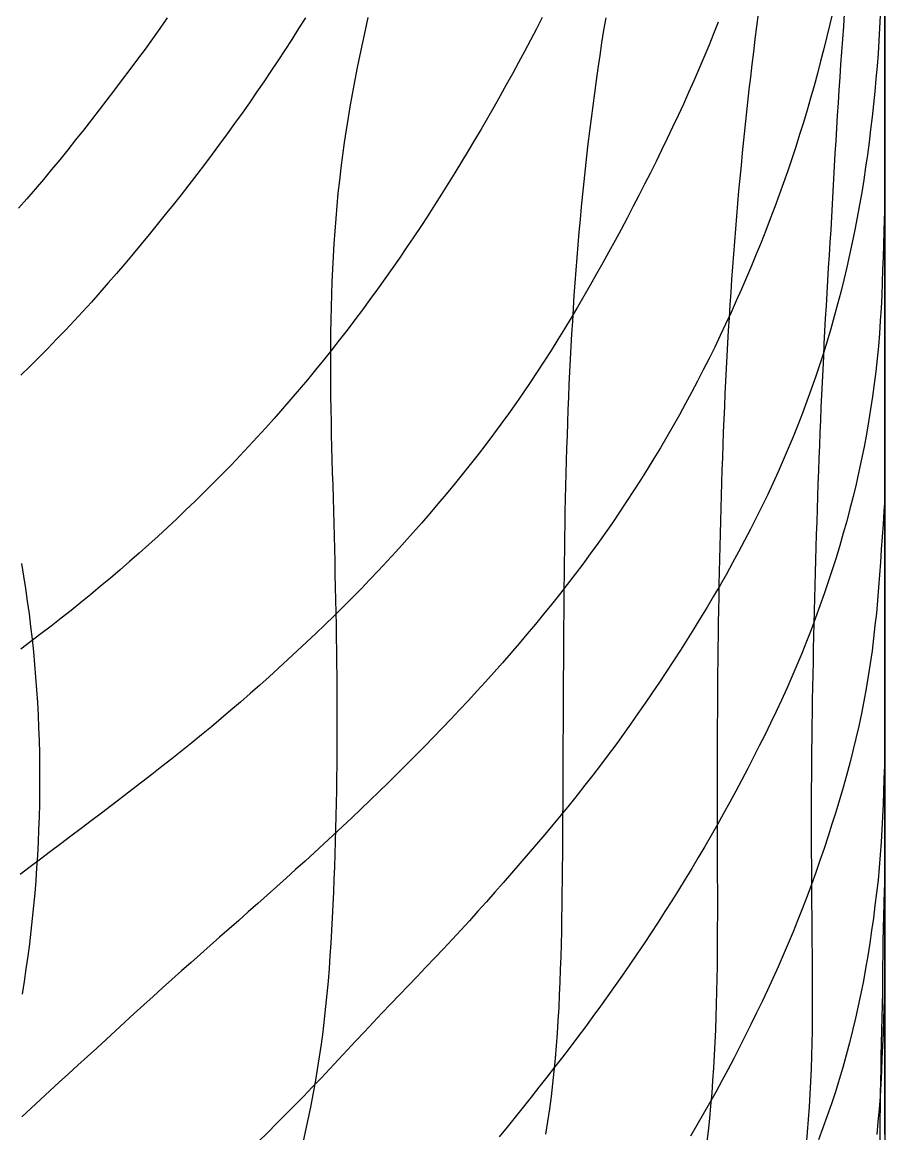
# Model space of a CAD drawing. Extents: x -15.9 to 15.9, y 0 to 26.7.
# Drawn here: x 9.14 to 15.92, y 4.59 to 13.33 of the extents above; entities that cross this region are included whole.
import ezdxf

# ---------------------------------------------------------------- set-up
doc = ezdxf.new("R2010")
doc.units = 0
doc.header["$MEASUREMENT"] = 0
doc.layers.add('Stations', color=7, linetype='Continuous')

msp = doc.modelspace()

# ---------------------------------------------------------------- linework, layer by layer
at = {"layer": 'Stations', "color": 135}
for points in [[(15.51117, 13.40879), (15.4884, 13.31142), (15.46507, 13.21417), (15.44108, 13.1171), (15.41637, 13.02019), (15.39093, 12.92348), (15.36472, 12.82699), (15.33764, 12.73052), (15.3098, 12.63449), (15.2811, 12.53872), (15.25152, 12.44322), (15.22105, 12.34799), (15.18972, 12.25304), (15.15756, 12.15837), (15.1246, 12.06396), (15.09087, 11.96983), (15.05636, 11.87598), (15.02109, 11.78241), (14.98508, 11.68913), (14.94832, 11.59613), (14.91081, 11.50343), (14.87257, 11.41103), (14.83358, 11.31895), (14.79384, 11.22718), (14.75336, 11.13574), (14.71212, 11.04464), (14.67012, 10.95388), (14.62737, 10.86348), (14.58385, 10.77345), (14.53956, 10.68378), (14.4945, 10.59451), (14.44865, 10.50564), (14.40201, 10.41717), (14.35458, 10.32914), (14.30634, 10.24154), (14.25731, 10.1544), (14.20746, 10.06771), (14.1568, 9.98148), (14.10534, 9.89573), (14.05308, 9.81049), (14.00001, 9.72573), (13.94615, 9.64148), (13.8915, 9.55774), (13.83606, 9.47452), (13.7798, 9.39184), (13.72275, 9.30973), (13.6649, 9.22817), (13.60626, 9.14717), (13.54686, 9.06674), (13.48671, 8.98685), (13.42584, 8.90753), (13.36426, 8.82874), (13.30192, 8.75035), (13.23905, 8.6726), (13.17559, 8.59533), (13.11154, 8.51854), (13.04694, 8.44222), (12.98178, 8.36635), (12.9161, 8.29095), (12.84989, 8.216), (12.78314, 8.14152), (12.71586, 8.06752), (12.64808, 7.994), (12.57982, 7.9209), (12.51124, 7.84834), (12.44212, 7.77606), (12.37261, 7.70416), (12.30272, 7.63263), (12.23248, 7.56144), (12.16191, 7.49058), (12.09105, 7.41999), (12.0199, 7.3497), (11.94845, 7.27973), (11.87666, 7.21011), (11.80455, 7.14084), (11.7321, 7.07193), (11.65933, 7.00335), (11.58625, 6.9351), (11.51287, 6.86717), (11.4391, 6.7994), (11.36524, 6.73203), (11.29116, 6.66486), (11.21691, 6.5979), (11.14249, 6.53111), (11.06793, 6.46448), (10.99323, 6.39797), (10.91842, 6.3316), (10.84351, 6.26535), (10.76851, 6.19917), (10.69349, 6.13305), (10.6186, 6.06704), (10.54362, 6.00086), (10.46873, 5.9346), (10.39395, 5.8682), (10.31935, 5.80159), (10.245, 5.73471), (10.17092, 5.66752), (10.09704, 5.60014), (10.02328, 5.53261), (9.94961, 5.46499), (9.87598, 5.39731), (9.80236, 5.32965), (9.72849, 5.26194), (9.65477, 5.19469), (9.58064, 5.12728), (9.50664, 5.06), (9.43272, 4.99264), (9.35895, 4.92515), (9.28537, 4.8574), (9.21226, 4.78947), (9.13944, 4.72092)], [(15.88481, 13.38047), (15.87989, 13.2805), (15.87495, 13.18034), (15.86785, 13.08072), (15.8596, 12.98122), (15.85078, 12.88164), (15.84137, 12.782), (15.83132, 12.68246), (15.82056, 12.58306), (15.8091, 12.48376), (15.7969, 12.38452), (15.78388, 12.28537), (15.76992, 12.18632), (15.75495, 12.08743), (15.73895, 11.98871), (15.72195, 11.89018), (15.70397, 11.79182), (15.685, 11.69363), (15.66502, 11.59565), (15.64402, 11.49789), (15.622, 11.40035), (15.59894, 11.30306), (15.57485, 11.20602), (15.54968, 11.10925), (15.52341, 11.01277), (15.49603, 10.91661), (15.46753, 10.82076), (15.43794, 10.72526), (15.40725, 10.63009), (15.37547, 10.53529), (15.34259, 10.44085), (15.30862, 10.34682), (15.27355, 10.25317), (15.23741, 10.15993), (15.2002, 10.06713), (15.1619, 9.97476), (15.12255, 9.88283), (15.08216, 9.79137), (15.04075, 9.70036), (14.99833, 9.60981), (14.95493, 9.51972), (14.91058, 9.43009), (14.8652, 9.34074), (14.81903, 9.25206), (14.77199, 9.16384), (14.72411, 9.07607), (14.67543, 8.98873), (14.62597, 8.90184), (14.57575, 8.81539), (14.52478, 8.72936), (14.47312, 8.64377), (14.42076, 8.55857), (14.36776, 8.4738), (14.31412, 8.38942), (14.25988, 8.30542), (14.20507, 8.22179), (14.14972, 8.13852), (14.09382, 8.0556), (14.03737, 7.97306), (13.98036, 7.89091), (13.92278, 7.80915), (13.86461, 7.72781), (13.80586, 7.64689), (13.7465, 7.56641), (13.6865, 7.48639), (13.62582, 7.4069), (13.56441, 7.32798), (13.50231, 7.24957), (13.43961, 7.17167), (13.37634, 7.0942), (13.31256, 7.01716), (13.24831, 6.94052), (13.18363, 6.86423), (13.11859, 6.78825), (13.05329, 6.71249), (12.98783, 6.63688), (12.92215, 6.56147), (12.85618, 6.48632), (12.78987, 6.41148), (12.72321, 6.33696), (12.65617, 6.2628), (12.58873, 6.189), (12.52087, 6.11561), (12.45255, 6.04261), (12.38388, 5.96994), (12.31483, 5.89733), (12.2458, 5.82502), (12.17667, 5.75278), (12.10752, 5.68055), (12.0384, 5.60829), (11.96941, 5.53591), (11.90066, 5.46329), (11.83218, 5.3904), (11.76388, 5.31737), (11.69562, 5.2443), (11.62733, 5.17125), (11.55893, 5.09831), (11.49035, 5.02555), (11.42149, 4.95305), (11.35222, 4.88094), (11.28244, 4.80932), (11.21225, 4.73809), (11.1418, 4.66713), (11.07117, 4.59633), (11.00043, 4.52563)], [(15.92031, 13.38012), (15.92031, 13.28012), (15.92031, 13.18011), (15.92031, 13.08011), (15.92031, 12.98011), (15.92031, 12.88011), (15.92031, 12.78011), (15.92031, 12.68011), (15.92031, 12.58011), (15.92031, 12.48011), (15.92031, 12.38011), (15.92031, 12.28011), (15.92031, 12.18011), (15.92031, 12.08011), (15.92031, 11.9801), (15.92031, 11.89019), (15.91998, 11.8798), (15.91682, 11.77981), (15.91365, 11.68003), (15.91045, 11.57998), (15.9072, 11.48011), (15.90386, 11.37999), (15.90036, 11.28012), (15.89638, 11.18011), (15.89149, 11.08024), (15.88538, 10.98039), (15.87825, 10.88072), (15.87053, 10.78073), (15.86188, 10.68125), (15.85036, 10.58208), (15.83771, 10.48287), (15.82404, 10.38376), (15.80919, 10.28482), (15.79312, 10.18615), (15.77589, 10.0877), (15.75758, 9.98944), (15.73812, 9.89137), (15.7174, 9.79355), (15.6953, 9.69604), (15.67185, 9.59884), (15.64715, 9.50195), (15.6213, 9.40536), (15.5943, 9.30883), (15.56632, 9.21286), (15.53728, 9.11719), (15.5072, 9.02183), (15.47612, 8.9268), (15.44404, 8.83209), (15.41097, 8.73773), (15.37686, 8.64373), (15.34166, 8.55014), (15.30533, 8.45697), (15.26791, 8.36423), (15.22946, 8.27193), (15.19002, 8.18004), (15.14963, 8.08856), (15.10833, 7.99749), (15.06614, 7.90683), (15.02311, 7.81657), (14.97928, 7.72669), (14.93469, 7.63718), (14.88942, 7.54801), (14.84352, 7.45917), (14.79706, 7.37062), (14.75, 7.2824), (14.70233, 7.19449), (14.65404, 7.10691), (14.60515, 7.01968), (14.55567, 6.93278), (14.50559, 6.84623), (14.45492, 6.76001), (14.40365, 6.67415), (14.3518, 6.58864), (14.29938, 6.50349), (14.24637, 6.41868), (14.1928, 6.33423), (14.13868, 6.25015), (14.084, 6.16642), (14.02876, 6.08304), (13.97299, 6.00003), (13.91669, 5.91739), (13.85985, 5.8351), (13.80248, 5.75317), (13.7446, 5.67162), (13.6862, 5.59043), (13.6273, 5.50961), (13.56793, 5.42914), (13.5081, 5.34902), (13.44784, 5.26923), (13.38716, 5.18975), (13.32612, 5.11054), (13.26477, 5.03159), (13.20311, 4.95289), (13.1411, 4.87446), (13.07876, 4.79629), (13.01611, 4.71839), (12.95313, 4.64074), (12.88982, 4.56334)], [(15.92031, 13.38016), (15.92031, 13.28016), (15.92031, 13.18016), (15.92031, 13.08016), (15.92031, 12.98016), (15.92031, 12.88016), (15.92031, 12.78016), (15.92031, 12.68016), (15.92031, 12.58016), (15.92031, 12.48015), (15.92031, 12.38015), (15.92031, 12.28015), (15.92031, 12.18015), (15.92031, 12.08015), (15.92031, 11.98015), (15.92031, 11.88015), (15.92031, 11.78015), (15.92031, 11.68015), (15.92031, 11.58015), (15.92031, 11.48015), (15.92031, 11.38015), (15.92031, 11.28015), (15.92031, 11.18015), (15.92031, 11.08015), (15.92031, 10.98015), (15.92031, 10.88015), (15.92031, 10.78015), (15.92031, 10.68015), (15.92031, 10.58015), (15.92031, 10.48015), (15.92031, 10.38015), (15.92031, 10.28014), (15.92031, 10.18015), (15.92031, 10.08014), (15.92031, 9.98014), (15.92031, 9.88014), (15.92031, 9.78014), (15.92031, 9.68014), (15.9203, 9.58003), (15.9134, 9.48027), (15.90651, 9.38044), (15.89963, 9.28059), (15.89281, 9.18072), (15.88617, 9.08066), (15.87844, 8.9813), (15.87066, 8.88162), (15.86299, 8.78177), (15.85446, 8.68204), (15.84357, 8.58282), (15.83268, 8.48343), (15.82169, 8.38363), (15.80652, 8.28508), (15.79064, 8.18642), (15.77409, 8.08769), (15.75645, 7.98937), (15.73716, 7.89117), (15.7163, 7.7935), (15.69399, 7.69585), (15.6704, 7.59868), (15.64552, 7.50184), (15.61946, 7.40532), (15.59237, 7.30911), (15.56436, 7.21316), (15.53547, 7.11744), (15.50574, 7.02198), (15.47517, 6.92679), (15.44376, 6.83188), (15.4114, 6.73702), (15.37825, 6.64267), (15.34424, 6.54865), (15.30938, 6.45498), (15.27363, 6.36158), (15.23703, 6.26855), (15.19954, 6.17587), (15.16113, 6.08356), (15.12181, 5.99162), (15.08162, 5.90008), (15.04061, 5.80886), (14.99883, 5.71801), (14.95632, 5.62751), (14.91309, 5.53735), (14.86915, 5.44749), (14.82455, 5.35797), (14.7793, 5.26878), (14.73345, 5.17989), (14.68703, 5.09131), (14.63996, 5.00306), (14.59218, 4.91522), (14.5436, 4.8278), (14.4942, 4.74086), (14.44392, 4.65443), (14.39273, 4.56854)], [(14.92576, 13.39278), (14.91296, 13.2936), (14.90044, 13.19439), (14.8882, 13.09514), (14.87624, 12.99585), (14.86458, 12.89653), (14.8532, 12.79718), (14.84211, 12.69781), (14.83129, 12.59838), (14.82076, 12.49894), (14.8105, 12.39948), (14.80052, 12.29996), (14.79081, 12.20043), (14.78139, 12.10088), (14.77225, 12.0013), (14.7634, 11.90168), (14.75483, 11.80205), (14.74656, 11.7024), (14.73858, 11.6027), (14.73089, 11.50302), (14.72348, 11.40329), (14.71636, 11.30353), (14.70953, 11.20378), (14.70297, 11.10398), (14.69669, 11.00418), (14.69068, 10.90437), (14.68493, 10.80453), (14.67944, 10.70468), (14.67421, 10.60481), (14.66922, 10.50494), (14.66447, 10.40505), (14.65994, 10.30514), (14.65565, 10.20525), (14.65156, 10.10532), (14.64768, 10.0054), (14.64401, 9.90546), (14.64053, 9.80553), (14.63723, 9.70556), (14.63412, 9.60563), (14.63119, 9.50566), (14.62843, 9.4057), (14.62584, 9.30573), (14.62342, 9.20576), (14.62115, 9.10578), (14.61904, 9.00581), (14.61708, 8.90581), (14.61527, 8.80584), (14.6136, 8.70584), (14.61207, 8.60586), (14.61067, 8.50587), (14.60941, 8.40588), (14.60828, 8.30588), (14.60727, 8.20589), (14.60639, 8.10589), (14.60562, 8.00588), (14.60497, 7.90587), (14.60443, 7.80587), (14.60401, 7.70587), (14.6037, 7.60584), (14.6035, 7.50581), (14.6034, 7.40588), (14.60338, 7.30587), (14.60345, 7.20588), (14.60358, 7.10585), (14.60377, 7.00586), (14.60399, 6.90582), (14.60422, 6.80582), (14.60445, 6.70579), (14.60465, 6.60577), (14.60479, 6.50574), (14.60485, 6.40571), (14.60478, 6.30585), (14.60456, 6.20582), (14.60414, 6.10583), (14.60347, 6.0058), (14.60245, 5.9058), (14.60101, 5.8058), (14.59905, 5.7058), (14.59651, 5.60583), (14.59338, 5.50584), (14.58963, 5.4059), (14.58525, 5.30597), (14.58017, 5.20608), (14.57435, 5.10624), (14.5677, 5.00645), (14.56018, 4.90674), (14.5517, 4.8071), (14.54219, 4.70759), (14.53154, 4.6082), (14.51963, 4.50889)], [(15.60236, 13.3928), (15.59491, 13.29297), (15.58764, 13.19328), (15.5806, 13.09369), (15.57374, 12.9939), (15.56702, 12.89411), (15.56041, 12.79433), (15.55389, 12.69454), (15.54747, 12.59475), (15.54113, 12.49495), (15.53488, 12.39514), (15.52876, 12.29533), (15.52278, 12.1955), (15.51701, 12.09564), (15.51157, 11.9956), (15.50645, 11.89573), (15.50129, 11.79594), (15.49559, 11.69617), (15.48941, 11.59639), (15.48306, 11.49659), (15.47671, 11.3968), (15.4705, 11.29703), (15.46449, 11.19721), (15.45874, 11.09738), (15.45322, 10.99753), (15.44789, 10.89767), (15.44275, 10.7978), (15.43776, 10.69793), (15.43292, 10.59804), (15.42823, 10.49815), (15.42367, 10.39826), (15.41924, 10.29834), (15.41495, 10.19844), (15.41079, 10.09852), (15.40676, 9.99861), (15.40286, 9.89868), (15.3991, 9.79876), (15.39546, 9.69882), (15.39194, 9.59888), (15.38855, 9.49894), (15.38527, 9.39899), (15.38212, 9.29904), (15.37907, 9.19909), (15.37613, 9.09913), (15.37331, 8.99917), (15.37059, 8.89919), (15.36799, 8.79923), (15.36549, 8.69926), (15.36309, 8.5993), (15.36081, 8.49932), (15.35863, 8.39935), (15.35657, 8.29937), (15.35462, 8.19938), (15.35279, 8.0994), (15.35108, 7.99941), (15.34949, 7.89942), (15.34803, 7.79943), (15.3467, 7.69945), (15.34553, 7.59945), (15.34451, 7.49944), (15.34368, 7.39945), (15.34303, 7.29944), (15.3426, 7.19946), (15.34239, 7.09945), (15.3424, 6.99945), (15.3426, 6.89943), (15.34298, 6.79942), (15.34351, 6.69941), (15.34418, 6.59938), (15.34496, 6.49937), (15.34582, 6.39945), (15.34673, 6.29943), (15.34765, 6.19944), (15.34855, 6.09943), (15.34938, 5.99943), (15.35009, 5.89941), (15.35062, 5.79941), (15.35089, 5.6994), (15.35085, 5.59939), (15.35036, 5.49939), (15.34931, 5.39939), (15.34752, 5.29941), (15.34487, 5.19945), (15.34131, 5.09954), (15.33687, 4.99964), (15.3316, 4.89967), (15.32554, 4.79995), (15.31869, 4.70044), (15.311, 4.60077), (15.30244, 4.50105)], [(15.92031, 13.38015), (15.92031, 13.28015), (15.92031, 13.18015), (15.92031, 13.08015), (15.92031, 12.98015), (15.92031, 12.88015), (15.92031, 12.78015), (15.92031, 12.68015), (15.92031, 12.58015), (15.92031, 12.48015), (15.92031, 12.38015), (15.92031, 12.28015), (15.92031, 12.18015), (15.92031, 12.08015), (15.92031, 11.98015), (15.92031, 11.88015), (15.92031, 11.78015), (15.92031, 11.68015), (15.92031, 11.58014), (15.92031, 11.48015), (15.92031, 11.38015), (15.92031, 11.28014), (15.92031, 11.18014), (15.92031, 11.08014), (15.92031, 10.98014), (15.92031, 10.88014), (15.92031, 10.78014), (15.92031, 10.68014), (15.92031, 10.58014), (15.92031, 10.48014), (15.92031, 10.38014), (15.92031, 10.28014), (15.92031, 10.18014), (15.92031, 10.08014), (15.92031, 9.98014), (15.92031, 9.88014), (15.92031, 9.78014), (15.92031, 9.68014), (15.92031, 9.58014), (15.92031, 9.48014), (15.92031, 9.38014), (15.92031, 9.28014), (15.92031, 9.18014), (15.92031, 9.08013), (15.92031, 8.98014), (15.92031, 8.88013), (15.92031, 8.78013), (15.92031, 8.68013), (15.92031, 8.58013), (15.92031, 8.48013), (15.92031, 8.38013), (15.92031, 8.28013), (15.92031, 8.18013), (15.92031, 8.08013), (15.92031, 7.98013), (15.92031, 7.88013), (15.92031, 7.78013), (15.92031, 7.68013), (15.92031, 7.58013), (15.92031, 7.56121), (15.91746, 7.47971), (15.91395, 7.37965), (15.91043, 7.27981), (15.90686, 7.1799), (15.903, 7.07989), (15.8982, 6.98009), (15.89198, 6.88023), (15.88479, 6.78041), (15.87761, 6.68057), (15.86761, 6.58119), (15.85597, 6.48205), (15.84363, 6.38279), (15.83062, 6.2836), (15.81685, 6.18458), (15.80222, 6.08571), (15.78666, 5.98696), (15.77006, 5.88835), (15.75223, 5.78993), (15.73309, 5.69177), (15.71261, 5.59389), (15.69082, 5.49632), (15.66772, 5.39905), (15.64323, 5.30185), (15.61746, 5.20525), (15.59037, 5.10903), (15.56195, 5.01318), (15.5322, 4.91774), (15.50106, 4.82275), (15.46853, 4.72822), (15.43461, 4.63417), (15.39933, 4.54061)], [(15.92031, 13.38015), (15.92031, 13.28015), (15.92031, 13.18015), (15.92031, 13.08015), (15.92031, 12.98015), (15.92031, 12.88015), (15.92031, 12.78015), (15.92031, 12.68015), (15.92031, 12.58015), (15.92031, 12.48014), (15.92031, 12.38016), (15.92031, 12.28014), (15.92031, 12.18014), (15.92031, 12.08014), (15.92031, 11.98014), (15.92031, 11.88014), (15.92031, 11.78014), (15.92031, 11.68014), (15.92031, 11.58014), (15.92031, 11.48014), (15.92031, 11.38014), (15.92031, 11.28014), (15.92031, 11.18014), (15.92031, 11.08033), (15.92031, 10.98014), (15.92031, 10.88014), (15.92031, 10.78014), (15.92031, 10.68014), (15.92031, 10.58014), (15.92031, 10.48014), (15.92031, 10.38013), (15.92031, 10.28014), (15.92031, 10.18014), (15.92031, 10.08013), (15.92031, 9.98013), (15.92031, 9.88013), (15.92031, 9.78013), (15.92031, 9.68013), (15.92031, 9.58013), (15.92031, 9.48013), (15.92031, 9.38013), (15.92031, 9.28013), (15.92031, 9.18013), (15.92031, 9.08013), (15.92031, 8.98013), (15.92031, 8.88013), (15.92031, 8.78013), (15.92031, 8.68013), (15.92031, 8.58012), (15.92031, 8.48012), (15.92031, 8.38013), (15.92031, 8.28012), (15.92031, 8.18012), (15.92031, 8.08012), (15.92031, 7.98012), (15.92031, 7.88012), (15.92031, 7.78012), (15.92031, 7.68012), (15.92031, 7.58013), (15.92031, 7.48012), (15.92031, 7.38013), (15.92031, 7.28012), (15.92031, 7.18013), (15.92031, 7.08012), (15.92031, 6.98012), (15.92031, 6.88012), (15.92031, 6.78012), (15.92031, 6.68012), (15.92031, 6.58012), (15.92031, 6.48011), (15.92031, 6.38012), (15.92031, 6.28011), (15.92031, 6.18012), (15.92031, 6.08012), (15.92031, 5.98012), (15.92031, 5.88012), (15.92031, 5.78012), (15.92031, 5.76688), (15.91724, 5.68001), (15.91371, 5.58), (15.9102, 5.47994), (15.90672, 5.37977), (15.9033, 5.27978), (15.89864, 5.18023), (15.89393, 5.08041), (15.88925, 4.98017), (15.88386, 4.8803), (15.87532, 4.78098), (15.86667, 4.6813), (15.85796, 4.58123)], [(15.92031, 13.40068), (15.92031, 13.30068), (15.92031, 13.20068), (15.92031, 13.10068), (15.92031, 13.00068), (15.92031, 12.90067), (15.92031, 12.80067), (15.92031, 12.70067), (15.92031, 12.60067), (15.92031, 12.50067), (15.92031, 12.40067), (15.92031, 12.30067), (15.92031, 12.20067), (15.92031, 12.10067), (15.92031, 12.00066), (15.92031, 11.90066), (15.92031, 11.80066), (15.92031, 11.70066), (15.92031, 11.60066), (15.92031, 11.50066), (15.92031, 11.40065), (15.92031, 11.30065), (15.92031, 11.20065), (15.92031, 11.10065), (15.92031, 11.00065), (15.92031, 10.90065), (15.92031, 10.80065), (15.92031, 10.70065), (15.92031, 10.60065), (15.92031, 10.50065), (15.92031, 10.40065), (15.92031, 10.30065), (15.92031, 10.20065), (15.92031, 10.10064), (15.92031, 10.00064), (15.92031, 9.90065), (15.92031, 9.80064), (15.92031, 9.70064), (15.92031, 9.60064), (15.92031, 9.50064), (15.92031, 9.40064), (15.92031, 9.30064), (15.92031, 9.20064), (15.92031, 9.10064), (15.92031, 9.00064), (15.92031, 8.90064), (15.92031, 8.80064), (15.92031, 8.70064), (15.92031, 8.60064), (15.92031, 8.50063), (15.92031, 8.40063), (15.92031, 8.30063), (15.92031, 8.20063), (15.92031, 8.10063), (15.92031, 8.00064), (15.92031, 7.90063), (15.92031, 7.80063), (15.92031, 7.70063), (15.92031, 7.60063), (15.92031, 7.50063), (15.92031, 7.40062), (15.92031, 7.30063), (15.92031, 7.20063), (15.92031, 7.10063), (15.92031, 7.00063), (15.92031, 6.90063), (15.92031, 6.80062), (15.92031, 6.70062), (15.92031, 6.61501), (15.91983, 6.60029), (15.91659, 6.50035), (15.91347, 6.4004), (15.9106, 6.30042), (15.90811, 6.20042), (15.90614, 6.10042), (15.90476, 6.00045), (15.90374, 5.90052), (15.90278, 5.80042), (15.9016, 5.70057), (15.89997, 5.6005), (15.89791, 5.5006), (15.89561, 5.40068), (15.89317, 5.30072), (15.89075, 5.20073), (15.88844, 5.10074), (15.88638, 5.00072), (15.88469, 4.90072), (15.88343, 4.80077), (15.88262, 4.70082), (15.88227, 4.60066), (15.88236, 4.50075)], [(15.92031, 13.42702), (15.92031, 13.32702), (15.92031, 13.22702), (15.92031, 13.12702), (15.92031, 13.02702), (15.92031, 12.92702), (15.92031, 12.82702), (15.92031, 12.72702), (15.92031, 12.62702), (15.92031, 12.52702), (15.92031, 12.42702), (15.92031, 12.32702), (15.92031, 12.22702), (15.92031, 12.12702), (15.92031, 12.02702), (15.92031, 11.92701), (15.92031, 11.82702), (15.92031, 11.72701), (15.92031, 11.62701), (15.92031, 11.52701), (15.92031, 11.42701), (15.92031, 11.32701), (15.92031, 11.22701), (15.92031, 11.12701), (15.92031, 11.02701), (15.92031, 10.92701), (15.92031, 10.82701), (15.92031, 10.72701), (15.92031, 10.62701), (15.92031, 10.52701), (15.92031, 10.42701), (15.92031, 10.32701), (15.92031, 10.22701), (15.92031, 10.127), (15.92031, 10.027), (15.92031, 9.927), (15.92031, 9.827), (15.92031, 9.727), (15.92031, 9.627), (15.92031, 9.527), (15.92031, 9.427), (15.92031, 9.327), (15.92031, 9.227), (15.92031, 9.127), (15.92031, 9.027), (15.92031, 8.927), (15.92031, 8.827), (15.92031, 8.727), (15.92031, 8.627), (15.92031, 8.527), (15.92031, 8.427), (15.92031, 8.327), (15.92031, 8.227), (15.92031, 8.12699), (15.92031, 8.027), (15.92031, 7.92699), (15.92031, 7.82699), (15.92031, 7.72699), (15.92031, 7.627), (15.92031, 7.52699), (15.92031, 7.42699), (15.92031, 7.32699), (15.92031, 7.227), (15.92031, 7.12699), (15.92031, 7.02699), (15.92031, 6.92699), (15.92031, 6.82699), (15.92031, 6.72698), (15.92031, 6.62699), (15.92031, 6.527), (15.92031, 6.42699), (15.92031, 6.32698), (15.92031, 6.22699), (15.92031, 6.12699), (15.92031, 6.02697), (15.92031, 5.92699), (15.92031, 5.82699), (15.92031, 5.72699), (15.92031, 5.62698), (15.92031, 5.52699), (15.92031, 5.42699), (15.92031, 5.32698), (15.92031, 5.22698), (15.92031, 5.12698), (15.92031, 5.02698), (15.92031, 4.92699), (15.92031, 4.82698), (15.92031, 4.72698), (15.92031, 4.62698), (15.92031, 4.52698)], [(15.92031, 13.39901), (15.92031, 13.29901), (15.92031, 13.19901), (15.92031, 13.09901), (15.92031, 12.99901), (15.92031, 12.899), (15.92031, 12.79901), (15.92031, 12.69901), (15.92031, 12.599), (15.92031, 12.499), (15.92031, 12.399), (15.92031, 12.299), (15.92031, 12.199), (15.92031, 12.099), (15.92031, 11.999), (15.92031, 11.899), (15.92031, 11.799), (15.92031, 11.699), (15.92031, 11.599), (15.92031, 11.499), (15.92031, 11.399), (15.92031, 11.299), (15.92031, 11.199), (15.92031, 11.099), (15.92031, 10.999), (15.92031, 10.899), (15.92031, 10.799), (15.92031, 10.699), (15.92031, 10.599), (15.92031, 10.499), (15.92031, 10.399), (15.92031, 10.299), (15.92031, 10.19899), (15.92031, 10.09899), (15.92031, 9.99899), (15.92031, 9.89899), (15.92031, 9.79899), (15.92031, 9.69899), (15.92031, 9.59899), (15.92031, 9.49899), (15.92031, 9.39899), (15.92031, 9.29899), (15.92031, 9.19899), (15.92031, 9.09899), (15.92031, 8.99899), (15.92031, 8.89899), (15.92031, 8.79899), (15.92031, 8.69899), (15.92031, 8.59899), (15.92031, 8.49899), (15.92031, 8.39899), (15.92031, 8.29899), (15.92031, 8.19899), (15.92031, 8.09899), (15.92031, 7.99899), (15.92031, 7.89898), (15.92031, 7.79899), (15.92031, 7.69899), (15.92031, 7.59899), (15.92031, 7.49899), (15.92031, 7.39899), (15.92031, 7.29899), (15.92031, 7.19899), (15.92031, 7.09899), (15.92031, 6.99898), (15.92031, 6.89898), (15.92031, 6.79898), (15.92031, 6.69898), (15.92031, 6.59899), (15.92031, 6.49899), (15.92031, 6.39898), (15.92031, 6.29899), (15.92031, 6.19898), (15.92031, 6.09898), (15.92031, 5.99898), (15.92031, 5.89898), (15.92031, 5.79898), (15.92031, 5.69898), (15.92031, 5.59898), (15.92031, 5.49898), (15.92031, 5.39898), (15.92031, 5.29899), (15.92031, 5.19897), (15.92031, 5.09898), (15.92031, 4.99898), (15.92031, 4.89898), (15.92031, 4.79897), (15.92031, 4.69898), (15.92031, 4.59898), (15.92031, 4.49897)], [(15.92031, 13.38778), (15.92031, 13.28778), (15.92031, 13.18778), (15.92031, 13.08778), (15.92031, 12.98777), (15.92031, 12.88778), (15.92031, 12.78777), (15.92031, 12.68777), (15.92031, 12.58777), (15.92031, 12.48777), (15.92031, 12.38777), (15.92031, 12.28777), (15.92031, 12.18777), (15.92031, 12.08777), (15.92031, 11.98777), (15.92031, 11.88777), (15.92031, 11.78777), (15.92031, 11.68777), (15.92031, 11.58777), (15.92031, 11.48777), (15.92031, 11.38777), (15.92031, 11.28777), (15.92031, 11.18777), (15.92031, 11.08777), (15.92031, 10.98777), (15.92031, 10.88777), (15.92031, 10.78777), (15.92031, 10.68777), (15.92031, 10.58777), (15.92031, 10.48777), (15.92031, 10.38777), (15.92031, 10.28777), (15.92031, 10.18777), (15.92031, 10.08777), (15.92031, 9.98777), (15.92031, 9.88776), (15.92031, 9.78776), (15.92031, 9.68777), (15.92031, 9.58776), (15.92031, 9.48776), (15.92031, 9.38776), (15.92031, 9.28776), (15.92031, 9.18776), (15.92031, 9.08776), (15.92031, 8.98776), (15.92031, 8.88776), (15.92031, 8.78776), (15.92031, 8.68776), (15.92031, 8.58776), (15.92031, 8.48776), (15.92031, 8.38776), (15.92031, 8.28776), (15.92031, 8.18776), (15.92031, 8.08776), (15.92031, 7.98776), (15.92031, 7.88776), (15.92031, 7.78776), (15.92031, 7.68776), (15.92031, 7.58776), (15.92031, 7.48776), (15.92031, 7.38776), (15.92031, 7.28776), (15.92031, 7.18776), (15.92031, 7.08776), (15.92031, 6.98776), (15.92031, 6.88776), (15.92031, 6.78776), (15.92031, 6.68775), (15.92031, 6.58776), (15.92031, 6.48775), (15.92031, 6.38775), (15.92031, 6.28775), (15.92031, 6.18776), (15.92031, 6.08775), (15.92031, 5.98775), (15.92031, 5.88775), (15.92031, 5.78775), (15.92031, 5.68775), (15.92031, 5.58775), (15.92031, 5.48775), (15.92031, 5.38775), (15.92031, 5.28775), (15.92031, 5.18775), (15.92031, 5.08775), (15.92031, 4.98775), (15.92031, 4.88775), (15.92031, 4.78775), (15.92031, 4.68775), (15.92031, 4.58775), (15.92031, 4.48775)], [(15.92031, 4.58318), (15.92031, 4.68317), (15.92031, 4.78317), (15.92031, 4.88316), (15.92031, 4.98314), (15.92031, 5.08316), (15.92031, 5.18319), (15.92031, 5.2832), (15.92031, 5.38316), (15.92031, 5.48316), (15.92031, 5.58317), (15.92031, 5.68318), (15.92031, 5.78318), (15.92031, 5.88318), (15.92031, 5.98319), (15.92031, 6.08316), (15.92031, 6.18316), (15.92031, 6.2832), (15.92031, 6.38319), (15.92031, 6.48318), (15.92031, 6.58314), (15.92031, 6.68318), (15.92031, 6.78319), (15.92031, 6.88321), (15.92031, 6.98318), (15.92031, 7.08316), (15.92031, 7.18319), (15.92031, 7.28321), (15.92031, 7.38319), (15.92031, 7.48315), (15.92031, 7.58319), (15.92031, 7.68321), (15.92031, 7.7832), (15.92031, 7.88316), (15.92031, 7.98317), (15.92031, 8.08321), (15.92031, 8.18321), (15.92031, 8.28317), (15.92031, 8.38318), (15.92031, 8.48321), (15.92031, 8.58322), (15.92031, 8.68317), (15.92031, 8.78318), (15.92031, 8.8832), (15.92031, 8.98322), (15.92031, 9.08319), (15.92031, 9.18319), (15.92031, 9.28321), (15.92031, 9.3832), (15.92031, 9.48322), (15.92031, 9.58322), (15.92031, 9.6832), (15.92031, 9.78319), (15.92031, 9.88321), (15.92031, 9.98323), (15.92031, 10.08318), (15.92031, 10.1832), (15.92031, 10.28322), (15.92031, 10.38321), (15.92031, 10.48321), (15.92031, 10.58321), (15.92031, 10.68323), (15.92031, 10.78322), (15.92031, 10.88325), (15.92031, 10.98324), (15.92031, 11.08321), (15.92031, 11.18324), (15.92031, 11.28326), (15.92031, 11.38323), (15.92031, 11.48325), (15.92031, 11.58323), (15.92031, 11.68321), (15.92031, 11.78325), (15.92031, 11.88326), (15.92031, 11.98322), (15.92031, 12.08324), (15.92031, 12.18327), (15.92031, 12.28324), (15.92031, 12.38326), (15.92031, 12.48326), (15.92031, 12.58324), (15.92031, 12.68326), (15.92031, 12.78327), (15.92031, 12.88326), (15.92031, 12.98326), (15.92031, 13.08324), (15.92031, 13.18325), (15.92031, 13.28327), (15.92031, 13.38326)], [(15.92031, 13.38231), (15.92031, 13.28231), (15.92031, 13.18231), (15.92031, 13.08231), (15.92031, 12.98231), (15.92031, 12.88231), (15.92031, 12.78231), (15.92031, 12.68231), (15.92031, 12.5823), (15.92031, 12.48231), (15.92031, 12.38231), (15.92031, 12.28231), (15.92031, 12.1823), (15.92031, 12.0823), (15.92031, 11.9823), (15.92031, 11.8823), (15.92031, 11.78231), (15.92031, 11.68224), (15.92031, 11.5823), (15.92031, 11.4823), (15.92031, 11.3823), (15.92031, 11.28229), (15.92031, 11.1822), (15.92031, 11.0822), (15.92031, 10.98215), (15.92031, 10.88205), (15.92031, 10.78194), (15.92031, 10.68199), (15.92031, 10.58189), (15.92031, 10.48188), (15.92031, 10.38208), (15.92031, 10.28262), (15.92031, 10.1824), (15.92031, 10.08238), (15.92031, 9.98236), (15.92031, 9.8825), (15.92031, 9.78246), (15.92031, 9.68243), (15.92031, 9.5824), (15.92031, 9.48238), (15.92031, 9.38236), (15.92031, 9.28235), (15.92031, 9.18234), (15.92031, 9.08232), (15.92031, 8.98232), (15.92031, 8.88231), (15.92031, 8.7823), (15.92031, 8.6823), (15.92031, 8.58235), (15.92031, 8.48232), (15.92031, 8.38231), (15.92031, 8.2823), (15.92031, 8.18229), (15.92031, 8.08229), (15.92031, 7.9823), (15.92031, 7.88229), (15.92031, 7.78229), (15.92031, 7.68229), (15.92031, 7.58229), (15.92031, 7.48229), (15.92031, 7.38229), (15.92031, 7.28229), (15.92031, 7.18228), (15.92031, 7.08228), (15.92031, 6.98228), (15.92031, 6.88229), (15.92031, 6.78228), (15.92031, 6.68229), (15.92031, 6.58228), (15.92031, 6.48228), (15.92031, 6.38229), (15.92031, 6.28228), (15.92031, 6.18227), (15.92031, 6.08228), (15.92031, 5.98228), (15.92031, 5.88227), (15.92031, 5.78227), (15.92031, 5.68227), (15.92031, 5.58228), (15.92031, 5.48228), (15.92031, 5.38227), (15.92031, 5.28228), (15.92031, 5.18227), (15.92031, 5.08227), (15.92031, 4.98227), (15.92031, 4.88227), (15.92031, 4.78228), (15.92031, 4.68227), (15.92031, 4.58228)], [(15.92031, 13.3805), (15.92031, 13.2805), (15.92031, 13.1805), (15.92031, 13.0805), (15.92031, 12.9805), (15.92031, 12.8805), (15.92031, 12.7805), (15.92031, 12.6805), (15.92031, 12.5805), (15.92031, 12.4805), (15.92031, 12.3805), (15.92031, 12.2805), (15.92031, 12.1805), (15.92031, 12.0805), (15.92031, 11.9805), (15.92031, 11.8805), (15.92031, 11.7805), (15.92031, 11.6805), (15.92031, 11.5805), (15.92031, 11.4805), (15.92031, 11.3805), (15.92031, 11.28049), (15.92031, 11.1805), (15.92031, 11.08049), (15.92031, 10.98049), (15.92031, 10.88049), (15.92031, 10.78049), (15.92031, 10.68049), (15.92031, 10.58049), (15.92031, 10.48049), (15.92031, 10.38049), (15.92031, 10.28049), (15.92031, 10.18049), (15.92031, 10.08049), (15.92031, 9.98049), (15.92031, 9.88049), (15.92031, 9.78049), (15.92031, 9.68049), (15.92031, 9.58049), (15.92031, 9.48049), (15.92031, 9.38049), (15.92031, 9.28049), (15.92031, 9.18049), (15.92031, 9.08049), (15.92031, 8.98049), (15.92031, 8.88049), (15.92031, 8.78049), (15.92031, 8.68049), (15.92031, 8.58049), (15.92031, 8.48049), (15.92031, 8.38048), (15.92031, 8.28049), (15.92031, 8.18049), (15.92031, 8.08049), (15.92031, 7.98049), (15.92031, 7.88049), (15.92031, 7.78048), (15.92031, 7.68048), (15.92031, 7.58048), (15.92031, 7.48048), (15.92031, 7.38049), (15.92031, 7.28048), (15.92031, 7.18048), (15.92031, 7.08048), (15.92031, 6.98048), (15.92031, 6.88049), (15.92031, 6.78048), (15.92031, 6.68048), (15.92031, 6.58048), (15.92031, 6.48048), (15.92031, 6.38048), (15.92031, 6.28048), (15.92031, 6.18048), (15.92031, 6.08048), (15.92031, 5.98047), (15.92031, 5.88049), (15.92031, 5.78048), (15.92031, 5.68048), (15.92031, 5.58047), (15.92031, 5.48048), (15.92031, 5.38045), (15.92031, 5.28047), (15.92031, 5.18048), (15.92031, 5.08047), (15.92031, 4.98048), (15.92031, 4.88047), (15.92031, 4.78048), (15.92031, 4.68048), (15.92031, 4.58047)], [(15.92031, 13.38016), (15.92031, 13.28016), (15.92031, 13.18016), (15.92031, 13.08016), (15.92031, 12.98016), (15.92031, 12.88015), (15.92031, 12.78015), (15.92031, 12.68015), (15.92031, 12.58016), (15.92031, 12.48015), (15.92031, 12.38015), (15.92031, 12.28015), (15.92031, 12.18015), (15.92031, 12.08015), (15.92031, 11.98015), (15.92031, 11.88015), (15.92031, 11.78015), (15.92031, 11.68015), (15.92031, 11.58015), (15.92031, 11.48015), (15.92031, 11.38015), (15.92031, 11.28015), (15.92031, 11.18015), (15.92031, 11.08015), (15.92031, 10.98015), (15.92031, 10.88015), (15.92031, 10.78015), (15.92031, 10.68015), (15.92031, 10.58015), (15.92031, 10.48015), (15.92031, 10.38015), (15.92031, 10.28015), (15.92031, 10.18015), (15.92031, 10.08014), (15.92031, 9.98014), (15.92031, 9.88014), (15.92031, 9.78014), (15.92031, 9.68014), (15.92031, 9.58014), (15.92031, 9.48014), (15.92031, 9.38014), (15.92031, 9.28014), (15.92031, 9.18014), (15.92031, 9.08014), (15.92031, 8.98014), (15.92031, 8.88014), (15.92031, 8.78014), (15.92031, 8.68014), (15.92031, 8.58014), (15.92031, 8.48014), (15.92031, 8.38014), (15.92031, 8.28014), (15.92031, 8.18014), (15.92031, 8.08014), (15.92031, 7.98014), (15.92031, 7.88014), (15.92031, 7.78014), (15.92031, 7.68014), (15.92031, 7.58014), (15.92031, 7.48014), (15.92031, 7.38014), (15.92031, 7.28014), (15.92031, 7.18014), (15.92031, 7.08013), (15.92031, 6.98013), (15.92031, 6.88013), (15.92031, 6.78014), (15.92031, 6.68014), (15.92031, 6.58013), (15.92031, 6.48013), (15.92031, 6.38013), (15.92031, 6.28013), (15.92031, 6.18013), (15.92031, 6.08014), (15.92031, 5.98013), (15.92031, 5.88014), (15.92031, 5.78013), (15.92031, 5.68013), (15.92031, 5.58012), (15.92031, 5.48013), (15.92031, 5.38014), (15.92031, 5.28013), (15.92031, 5.18013), (15.92031, 5.08014), (15.92031, 4.98013), (15.92031, 4.88013), (15.92031, 4.78013), (15.92031, 4.68013), (15.92031, 4.58014)], [(15.92031, 13.38015), (15.92031, 13.28015), (15.92031, 13.18015), (15.92031, 13.08015), (15.92031, 12.98015), (15.92031, 12.88015), (15.92031, 12.78015), (15.92031, 12.68015), (15.92031, 12.58015), (15.92031, 12.48015), (15.92031, 12.38015), (15.92031, 12.28014), (15.92031, 12.18014), (15.92031, 12.08014), (15.92031, 11.98014), (15.92031, 11.88014), (15.92031, 11.78014), (15.92031, 11.68014), (15.92031, 11.58014), (15.92031, 11.48014), (15.92031, 11.38014), (15.92031, 11.28014), (15.92031, 11.18014), (15.92031, 11.08014), (15.92031, 10.98014), (15.92031, 10.88014), (15.92031, 10.78014), (15.92031, 10.68014), (15.92031, 10.58014), (15.92031, 10.48014), (15.92031, 10.38014), (15.92031, 10.28014), (15.92031, 10.18013), (15.92031, 10.08013), (15.92031, 9.98013), (15.92031, 9.88013), (15.92031, 9.78013), (15.92031, 9.68013), (15.92031, 9.58013), (15.92031, 9.48013), (15.92031, 9.38013), (15.92031, 9.28013), (15.92031, 9.18013), (15.92031, 9.08013), (15.92031, 8.98013), (15.92031, 8.88013), (15.92031, 8.78013), (15.92031, 8.68013), (15.92031, 8.58013), (15.92031, 8.48013), (15.92031, 8.38013), (15.92031, 8.28013), (15.92031, 8.18013), (15.92031, 8.08012), (15.92031, 7.98012), (15.92031, 7.88012), (15.92031, 7.78012), (15.92031, 7.68012), (15.92031, 7.58012), (15.92031, 7.48012), (15.92031, 7.38012), (15.92031, 7.28012), (15.92031, 7.18013), (15.92031, 7.08012), (15.92031, 6.98011), (15.92031, 6.88012), (15.92031, 6.78012), (15.92031, 6.68012), (15.92031, 6.58012), (15.92031, 6.48012), (15.92031, 6.38012), (15.92031, 6.28011), (15.92031, 6.18012), (15.92031, 6.08012), (15.92031, 5.98012), (15.92031, 5.88012), (15.92031, 5.78012), (15.92031, 5.68011), (15.92031, 5.5801), (15.92031, 5.48012), (15.92031, 5.38012), (15.92031, 5.28012), (15.92031, 5.18011), (15.92031, 5.08011), (15.92031, 4.98011), (15.92031, 4.88012), (15.92031, 4.78011), (15.92031, 4.68011), (15.92031, 4.5801)], [(15.92031, 13.38015), (15.92031, 13.28015), (15.92031, 13.18015), (15.92031, 13.08015), (15.92031, 12.98015), (15.92031, 12.88015), (15.92031, 12.78015), (15.92031, 12.68015), (15.92031, 12.58015), (15.92031, 12.48015), (15.92031, 12.38015), (15.92031, 12.28015), (15.92031, 12.18015), (15.92031, 12.08015), (15.92031, 11.98015), (15.92031, 11.88015), (15.92031, 11.78015), (15.92031, 11.68015), (15.92031, 11.58014), (15.92031, 11.48015), (15.92031, 11.38015), (15.92031, 11.28014), (15.92031, 11.18014), (15.92031, 11.08014), (15.92031, 10.98014), (15.92031, 10.88014), (15.92031, 10.78014), (15.92031, 10.68014), (15.92031, 10.58014), (15.92031, 10.48014), (15.92031, 10.38014), (15.92031, 10.28014), (15.92031, 10.18014), (15.92031, 10.08014), (15.92031, 9.98014), (15.92031, 9.88014), (15.92031, 9.78014), (15.92031, 9.68014), (15.92031, 9.58014), (15.92031, 9.48014), (15.92031, 9.38014), (15.92031, 9.28013), (15.92031, 9.18014), (15.92031, 9.08014), (15.92031, 8.98014), (15.92031, 8.88013), (15.92031, 8.78013), (15.92031, 8.68013), (15.92031, 8.58013), (15.92031, 8.48013), (15.92031, 8.38013), (15.92031, 8.28013), (15.92031, 8.18013), (15.92031, 8.08013), (15.92031, 7.98013), (15.92031, 7.88013), (15.92031, 7.78012), (15.92031, 7.68013), (15.92031, 7.58013), (15.92031, 7.48013), (15.92031, 7.38013), (15.92031, 7.28013), (15.92031, 7.18013), (15.92031, 7.08013), (15.92031, 6.98013), (15.92031, 6.88013), (15.92031, 6.78013), (15.92031, 6.68013), (15.92031, 6.58013), (15.92031, 6.48013), (15.92031, 6.38013), (15.92031, 6.28013), (15.92031, 6.18012), (15.92031, 6.08012), (15.92031, 5.98013), (15.92031, 5.88012), (15.92031, 5.78012), (15.92031, 5.68012), (15.92031, 5.58012), (15.92031, 5.48012), (15.92031, 5.38013), (15.92031, 5.28013), (15.92031, 5.18011), (15.92031, 5.08013), (15.92031, 4.98012), (15.92031, 4.88012), (15.92031, 4.78012), (15.92031, 4.68012), (15.92031, 4.58013)], [(15.92031, 13.38013), (15.92031, 13.28013), (15.92031, 13.18013), (15.92031, 13.08013), (15.92031, 12.98013), (15.92031, 12.88013), (15.92031, 12.78013), (15.92031, 12.68013), (15.92031, 12.58013), (15.92031, 12.48013), (15.92031, 12.38012), (15.92031, 12.28013), (15.92031, 12.18012), (15.92031, 12.08012), (15.92031, 11.98012), (15.92031, 11.88012), (15.92031, 11.78012), (15.92031, 11.68012), (15.92031, 11.58012), (15.92031, 11.48012), (15.92031, 11.38012), (15.92031, 11.28012), (15.92031, 11.18012), (15.92031, 11.08012), (15.92031, 10.98011), (15.92031, 10.88011), (15.92031, 10.78011), (15.92031, 10.68011), (15.92031, 10.58011), (15.92031, 10.48011), (15.92031, 10.38011), (15.92031, 10.28011), (15.92031, 10.18011), (15.92031, 10.08011), (15.92031, 9.98011), (15.92031, 9.88011), (15.92031, 9.7801), (15.92031, 9.6801), (15.92031, 9.5801), (15.92031, 9.4801), (15.92031, 9.3801), (15.92031, 9.2801), (15.92031, 9.1801), (15.92031, 9.0801), (15.92031, 8.9801), (15.92031, 8.8801), (15.92031, 8.7801), (15.92031, 8.68009), (15.92031, 8.58009), (15.92031, 8.48009), (15.92031, 8.38009), (15.92031, 8.28009), (15.92031, 8.18009), (15.92031, 8.08009), (15.92031, 7.98009), (15.92031, 7.88009), (15.92031, 7.78008), (15.92031, 7.68008), (15.92031, 7.58008), (15.92031, 7.48008), (15.92031, 7.38008), (15.92031, 7.28008), (15.92031, 7.18008), (15.92031, 7.08008), (15.92031, 6.98008), (15.92031, 6.88008), (15.92031, 6.78008), (15.92031, 6.68008), (15.92031, 6.58007), (15.92031, 6.48008), (15.92031, 6.38008), (15.92031, 6.28007), (15.92031, 6.18007), (15.92031, 6.08007), (15.92031, 5.98007), (15.92031, 5.88008), (15.92031, 5.78007), (15.92031, 5.68007), (15.92031, 5.58007), (15.92031, 5.48007), (15.92031, 5.38007), (15.92031, 5.28007), (15.92031, 5.18007), (15.92031, 5.08008), (15.92031, 4.98007), (15.92031, 4.88006), (15.92031, 4.78007), (15.92031, 4.68006), (15.92031, 4.58007)], [(15.92031, 13.38008), (15.92031, 13.28008), (15.92031, 13.18008), (15.92031, 13.08008), (15.92031, 12.98008), (15.92031, 12.88008), (15.92031, 12.78008), (15.92031, 12.68008), (15.92031, 12.58008), (15.92031, 12.48007), (15.92031, 12.38007), (15.92031, 12.28008), (15.92031, 12.18007), (15.92031, 12.08007), (15.92031, 11.98007), (15.92031, 11.88007), (15.92031, 11.78007), (15.92031, 11.68007), (15.92031, 11.58007), (15.92031, 11.48007), (15.92031, 11.38006), (15.92031, 11.28006), (15.92031, 11.18006), (15.92031, 11.08006), (15.92031, 10.98006), (15.92031, 10.88006), (15.92031, 10.78006), (15.92031, 10.68006), (15.92031, 10.58006), (15.92031, 10.48005), (15.92031, 10.38005), (15.92031, 10.28005), (15.92031, 10.18005), (15.92031, 10.08005), (15.92031, 9.98005), (15.92031, 9.88005), (15.92031, 9.78005), (15.92031, 9.68005), (15.92031, 9.58004), (15.92031, 9.48004), (15.92031, 9.38004), (15.92031, 9.28004), (15.92031, 9.18004), (15.92031, 9.08004), (15.92031, 8.98004), (15.92031, 8.88004), (15.92031, 8.78003), (15.92031, 8.68003), (15.92031, 8.58003), (15.92031, 8.48003), (15.92031, 8.38003), (15.92031, 8.28003), (15.92031, 8.18003), (15.92031, 8.08003), (15.92031, 7.98003), (15.92031, 7.88002), (15.92031, 7.78002), (15.92031, 7.68003), (15.92031, 7.58002), (15.92031, 7.48002), (15.92031, 7.38002), (15.92031, 7.28002), (15.92031, 7.18001), (15.92031, 7.08002), (15.92031, 6.98001), (15.92031, 6.88001), (15.92031, 6.78001), (15.92031, 6.68), (15.92031, 6.58001), (15.92031, 6.48001), (15.92031, 6.38), (15.92031, 6.28001), (15.92031, 6.18001), (15.92031, 6.08), (15.92031, 5.98), (15.92031, 5.88), (15.92031, 5.78001), (15.92031, 5.67999), (15.92031, 5.58001), (15.92031, 5.48), (15.92031, 5.38), (15.92031, 5.27999), (15.92031, 5.18), (15.92031, 5.08), (15.92031, 4.97999), (15.92031, 4.88), (15.92031, 4.77999), (15.92031, 4.67999), (15.92031, 4.58)], [(10.28143, 13.36141), (10.22474, 13.27908), (10.167, 13.19741), (10.10825, 13.11644), (10.04882, 13.03607), (9.98898, 12.95599), (9.92892, 12.87616), (9.86852, 12.79642), (9.80789, 12.71694), (9.74697, 12.63764), (9.68575, 12.55857), (9.62418, 12.47976), (9.56223, 12.40124), (9.49981, 12.32304), (9.43692, 12.24536), (9.37336, 12.16812), (9.30912, 12.09142), (9.24417, 12.01535), (9.17847, 11.93992), (9.11205, 11.86518)], [(14.61161, 13.32774), (14.5745, 13.23485), (14.53674, 13.14225), (14.4983, 13.04995), (14.45917, 12.95791), (14.41935, 12.8662), (14.37885, 12.77476), (14.3377, 12.68363), (14.29594, 12.59278), (14.25356, 12.50218), (14.21064, 12.4119), (14.16714, 12.32182), (14.12313, 12.23206), (14.07857, 12.1425), (14.03353, 12.05325), (13.98792, 11.96407), (13.94193, 11.87531), (13.89546, 11.78674), (13.84852, 11.69846), (13.80116, 11.61051), (13.75326, 11.52272), (13.70487, 11.43522), (13.65596, 11.34798), (13.60656, 11.26106), (13.55658, 11.1744), (13.50606, 11.08811), (13.45493, 11.00215), (13.40319, 10.91657), (13.35079, 10.83142), (13.29767, 10.74665), (13.24386, 10.66238), (13.18929, 10.57857), (13.13394, 10.49526), (13.07784, 10.41253), (13.0209, 10.33028), (12.96317, 10.24862), (12.90466, 10.16758), (12.8453, 10.08705), (12.78519, 10.00715), (12.72431, 9.92785), (12.66266, 9.84909), (12.60021, 9.77081), (12.53718, 9.69324), (12.47345, 9.61616), (12.40913, 9.53962), (12.34423, 9.46359), (12.27872, 9.38801), (12.21266, 9.31294), (12.14606, 9.23838), (12.0789, 9.16431), (12.01116, 9.09069), (11.9429, 9.01761), (11.87411, 8.94507), (11.80472, 8.87305), (11.73473, 8.80159), (11.66419, 8.73071), (11.59314, 8.66036), (11.52157, 8.59048), (11.44953, 8.52108), (11.37705, 8.45217), (11.30414, 8.38373), (11.23079, 8.31572), (11.15713, 8.24823), (11.08302, 8.18107), (11.00855, 8.11437), (10.93365, 8.04812), (10.85826, 7.98236), (10.78244, 7.91717), (10.70617, 7.85252), (10.62946, 7.7884), (10.55217, 7.72469), (10.47462, 7.66161), (10.39669, 7.59899), (10.31845, 7.53678), (10.23991, 7.47489), (10.16109, 7.41328), (10.08209, 7.35196), (10.00292, 7.29089), (9.9236, 7.23003), (9.84413, 7.16934), (9.76449, 7.10878), (9.68476, 7.04835), (9.60498, 6.98806), (9.52513, 6.92784), (9.44536, 6.86778), (9.36541, 6.80763), (9.28549, 6.74748), (9.20561, 6.6873), (9.12581, 6.62705)], [(13.22895, 13.36374), (13.18316, 13.27485), (13.13681, 13.18624), (13.08992, 13.09792), (13.04241, 13.0097), (12.9945, 12.92194), (12.94608, 12.83445), (12.89719, 12.74722), (12.84782, 12.66026), (12.798, 12.57356), (12.74774, 12.48712), (12.69701, 12.40093), (12.64583, 12.31501), (12.59419, 12.22936), (12.54208, 12.144), (12.4895, 12.05893), (12.43653, 11.97433), (12.38294, 11.88988), (12.32882, 11.80578), (12.27411, 11.72205), (12.21883, 11.63871), (12.16296, 11.55576), (12.1065, 11.47322), (12.04945, 11.39107), (11.99182, 11.30934), (11.93361, 11.22803), (11.87484, 11.14711), (11.81556, 11.06657), (11.75574, 10.98646), (11.6953, 10.90678), (11.63426, 10.82758), (11.57258, 10.74888), (11.51025, 10.67069), (11.44714, 10.59287), (11.38353, 10.51575), (11.31927, 10.43917), (11.25437, 10.36312), (11.18884, 10.28762), (11.1227, 10.21264), (11.05594, 10.13821), (10.9886, 10.06432), (10.92067, 9.99095), (10.85217, 9.91811), (10.78312, 9.84579), (10.7135, 9.77402), (10.64319, 9.70268), (10.57244, 9.63205), (10.50112, 9.562), (10.42924, 9.49251), (10.35679, 9.42359), (10.28379, 9.35527), (10.21025, 9.28754), (10.13616, 9.22037), (10.06158, 9.15377), (9.98651, 9.08771), (9.91096, 9.0222), (9.83494, 8.95724), (9.75845, 8.89283), (9.68151, 8.82896), (9.60408, 8.76565), (9.52618, 8.70294), (9.44781, 8.64082), (9.36901, 8.57926), (9.2898, 8.5182), (9.21023, 8.45762), (9.1303, 8.3975)], [(11.36765, 13.36183), (11.31454, 13.2771), (11.26094, 13.19267), (11.20681, 13.10857), (11.15212, 13.02485), (11.0968, 12.94153), (11.04087, 12.85862), (10.98436, 12.7761), (10.9273, 12.69395), (10.86971, 12.61218), (10.8116, 12.53077), (10.75298, 12.44972), (10.69386, 12.36904), (10.63426, 12.28869), (10.57422, 12.20867), (10.51372, 12.12901), (10.45273, 12.04973), (10.39125, 11.97086), (10.32928, 11.89238), (10.26684, 11.81429), (10.20395, 11.73657), (10.14069, 11.65917), (10.07709, 11.58204), (10.01309, 11.50523), (9.94865, 11.42878), (9.88373, 11.35273), (9.81831, 11.27711), (9.75235, 11.20197), (9.6858, 11.12735), (9.6186, 11.05328), (9.55062, 10.97968), (9.48214, 10.90686), (9.41303, 10.83465), (9.34329, 10.76302), (9.27298, 10.69198), (9.20211, 10.62146), (9.13074, 10.55143)], [(11.85843, 13.36356), (11.83665, 13.26599), (11.81551, 13.16822), (11.79507, 13.07031), (11.77534, 12.97229), (11.75633, 12.87414), (11.73806, 12.77576), (11.72056, 12.67731), (11.70388, 12.57874), (11.68806, 12.48002), (11.67315, 12.38106), (11.65922, 12.28205), (11.64631, 12.1829), (11.63449, 12.08364), (11.62379, 11.98413), (11.6142, 11.8846), (11.60565, 11.78498), (11.59808, 11.68529), (11.59142, 11.58543), (11.58561, 11.48561), (11.58059, 11.38574), (11.5763, 11.28585), (11.5727, 11.18591), (11.56978, 11.08595), (11.5675, 10.98599), (11.56583, 10.88602), (11.56475, 10.78604), (11.56423, 10.68596), (11.56423, 10.58596), (11.56474, 10.48598), (11.56571, 10.386), (11.56711, 10.28602), (11.56891, 10.18594), (11.57106, 10.08595), (11.57354, 9.98599), (11.57625, 9.88601), (11.57911, 9.78616), (11.58205, 9.6861), (11.58497, 9.58615), (11.58777, 9.48619), (11.59044, 9.38622), (11.59298, 9.28625), (11.59541, 9.18615), (11.59775, 9.08616), (11.60002, 8.98633), (11.60222, 8.88637), (11.60432, 8.78639), (11.6063, 8.6863), (11.60813, 8.5863), (11.60979, 8.48632), (11.61125, 8.38634), (11.61252, 8.28635), (11.61356, 8.18626), (11.61438, 8.08624), (11.61493, 7.98624), (11.61522, 7.88626), (11.61521, 7.78628), (11.6149, 7.68631), (11.61431, 7.58618), (11.61343, 7.48618), (11.61226, 7.3862), (11.6108, 7.28622), (11.60904, 7.18623), (11.60698, 7.08619), (11.60462, 6.98636), (11.60193, 6.8864), (11.59891, 6.78645), (11.59555, 6.68653), (11.59185, 6.5866), (11.5878, 6.48661), (11.58337, 6.38662), (11.57851, 6.28675), (11.57316, 6.18689), (11.56724, 6.08707), (11.5607, 5.98729), (11.55345, 5.8875), (11.54544, 5.78771), (11.53658, 5.68811), (11.52678, 5.5886), (11.51591, 5.48922), (11.50386, 5.38996), (11.49062, 5.29086), (11.47618, 5.19176), (11.46058, 5.09301), (11.44383, 4.99447), (11.42593, 4.89615), (11.40688, 4.79803), (11.38682, 4.70012), (11.36589, 4.60223), (11.34398, 4.50451)], [(13.72721, 13.36252), (13.71121, 13.26373), (13.69571, 13.16495), (13.68068, 13.06613), (13.6661, 12.96713), (13.652, 12.86819), (13.63834, 12.76909), (13.62513, 12.66995), (13.61238, 12.57084), (13.60005, 12.47151), (13.58819, 12.37231), (13.57675, 12.27289), (13.56576, 12.17352), (13.5552, 12.07407), (13.54505, 11.97457), (13.53533, 11.87508), (13.52601, 11.77546), (13.5171, 11.67593), (13.50857, 11.57621), (13.50044, 11.47665), (13.49268, 11.37685), (13.48532, 11.27723), (13.4783, 11.17737), (13.47167, 11.07767), (13.46538, 10.97779), (13.45945, 10.87803), (13.45385, 10.77813), (13.4486, 10.6783), (13.44366, 10.57841), (13.43904, 10.47849), (13.43472, 10.37864), (13.43068, 10.27865), (13.42693, 10.17884), (13.42343, 10.07877), (13.42021, 9.9789), (13.41723, 9.87888), (13.41449, 9.77892), (13.41198, 9.67898), (13.4097, 9.57892), (13.40762, 9.47905), (13.40575, 9.37901), (13.40407, 9.27906), (13.40258, 9.17908), (13.40125, 9.07902), (13.4001, 8.97916), (13.39909, 8.87903), (13.39822, 8.77905), (13.39746, 8.67908), (13.39679, 8.57898), (13.39617, 8.47906), (13.39558, 8.37905), (13.395, 8.27904), (13.39443, 8.17912), (13.39387, 8.079), (13.39332, 7.97905), (13.39281, 7.87901), (13.39233, 7.77894), (13.39187, 7.67905), (13.39142, 7.57886), (13.39098, 7.47905), (13.39053, 7.37906), (13.39007, 7.27896), (13.38958, 7.17906), (13.38905, 7.07893), (13.38847, 6.9789), (13.38781, 6.87897), (13.38706, 6.77882), (13.38619, 6.67887), (13.38518, 6.57902), (13.38398, 6.47896), (13.38258, 6.37913), (13.38091, 6.27895), (13.37895, 6.17898), (13.37664, 6.07903), (13.37392, 5.97898), (13.37075, 5.87914), (13.36704, 5.7791), (13.36277, 5.67919), (13.35787, 5.57944), (13.35227, 5.47945), (13.3459, 5.37973), (13.33865, 5.28003), (13.33041, 5.18028), (13.32108, 5.08065), (13.31055, 4.98118), (13.29872, 4.88189), (13.28545, 4.783), (13.27044, 4.68389), (13.25371, 4.58534)], [(15.92031, 13.33369), (15.92031, 13.23368), (15.92031, 13.13367), (15.92031, 13.03366), (15.92031, 12.93365), (15.92031, 12.83364), (15.92031, 12.73363), (15.92031, 12.63362), (15.92031, 12.53361), (15.92031, 12.4336), (15.92031, 12.33359), (15.92031, 12.23358), (15.92031, 12.13357), (15.92031, 12.03356), (15.92031, 11.93355), (15.92031, 11.83354), (15.92031, 11.73353), (15.92031, 11.63352), (15.92031, 11.53351), (15.92031, 11.4335), (15.92031, 11.33349), (15.92031, 11.23348), (15.92031, 11.13347), (15.92031, 11.03346), (15.92031, 10.93345), (15.92031, 10.83344), (15.92031, 10.73343), (15.92031, 10.63342), (15.92031, 10.53341), (15.92031, 10.4334), (15.92031, 10.33339), (15.92031, 10.23338), (15.92031, 10.13337), (15.92031, 10.03336), (15.92031, 9.93335), (15.92031, 9.83334), (15.92031, 9.73333), (15.92031, 9.63332), (15.92031, 9.53331), (15.92031, 9.4333), (15.92031, 9.33329), (15.92031, 9.23328), (15.92031, 9.13327), (15.92031, 9.03326), (15.92031, 8.93325), (15.92031, 8.83324), (15.92031, 8.73323), (15.92031, 8.63322), (15.92031, 8.53321), (15.92031, 8.4332), (15.92031, 8.33319), (15.92031, 8.23318), (15.92031, 8.13317), (15.92031, 8.03316), (15.92031, 7.93315), (15.92031, 7.83314), (15.92031, 7.73313), (15.92031, 7.63311), (15.92031, 7.53311), (15.92031, 7.4331), (15.92031, 7.33309), (15.92031, 7.23308), (15.92031, 7.13307), (15.92031, 7.03306), (15.92031, 6.93305), (15.92031, 6.83304), (15.92031, 6.73303), (15.92031, 6.63301), (15.92031, 6.533), (15.92031, 6.43299), (15.92031, 6.33298), (15.92031, 6.23297), (15.92031, 6.13297), (15.92031, 6.03296), (15.92031, 5.93295), (15.92031, 5.83294), (15.92031, 5.73293), (15.92031, 5.63292), (15.92031, 5.5329), (15.92031, 5.4329), (15.92031, 5.33289), (15.92031, 5.23287), (15.92031, 5.13287), (15.92031, 5.03285), (15.92031, 4.93284), (15.92031, 4.83283), (15.92031, 4.73284), (15.92031, 4.63282), (15.92031, 4.53281)], [(9.13601, 9.07121), (9.15253, 8.97257), (9.16811, 8.87378), (9.18255, 8.77482), (9.19588, 8.6757), (9.20815, 8.57645), (9.21944, 8.47708), (9.22979, 8.3776), (9.23919, 8.27803), (9.24761, 8.17838), (9.25503, 8.07864), (9.26144, 7.97883), (9.26684, 7.87896), (9.27124, 7.77903), (9.27464, 7.67907), (9.27706, 7.57908), (9.27851, 7.47907), (9.27901, 7.37906), (9.27855, 7.27902), (9.27715, 7.17922), (9.27478, 7.07924), (9.27145, 6.97928), (9.26715, 6.87936), (9.2619, 6.77948), (9.25569, 6.67964), (9.24853, 6.57988), (9.2404, 6.48019), (9.23133, 6.38057), (9.22133, 6.28102), (9.21041, 6.18158), (9.19857, 6.08224), (9.18579, 5.98328), (9.17199, 5.88423), (9.1572, 5.78531), (9.14146, 5.68654)]]:
    msp.add_lwpolyline(points, dxfattribs=at)

doc.saveas('drawing.dxf')
